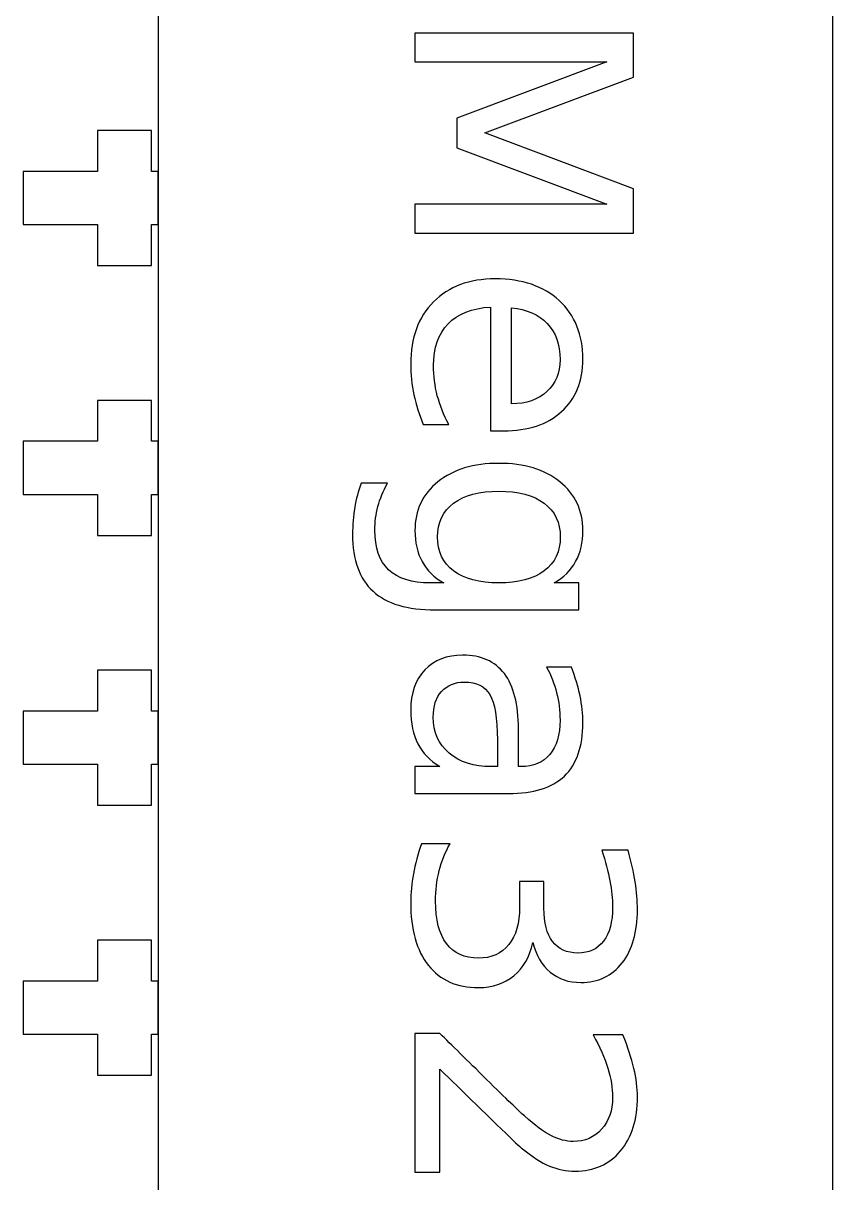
# Model space of a CAD drawing. Header units: centimetres. Extents: x -12.19 to -8.67, y -14.91 to -7.59.
# Drawn here: x -10.944 to -10.183, y -10.396 to -9.304 of the extents above; entities that cross this region are included whole.
import ezdxf

# ---------------------------------------------------------------- set-up
doc = ezdxf.new("R2010")
doc.units = ezdxf.units.CM
doc.header["$MEASUREMENT"] = 0
doc.layers.add('Layer 1', color=7, linetype='Continuous')

msp = doc.modelspace()

# ---------------------------------------------------------------- linework, layer by layer
at = {"layer": 'Layer 1', "color": 250, "lineweight": 25}
for points, knots in [([(-10.8175, -8.13542), (-10.8175, -8.13542), (-10.18251, -8.13542), (-10.18251, -8.13542), (-10.18251, -8.13542), (-10.18251, -8.13542), (-10.18251, -11.5644), (-10.18251, -11.5644), (-10.18251, -11.5644), (-10.18251, -11.5644), (-10.8175, -11.5644), (-10.8175, -11.5644), (-10.8175, -11.5644), (-10.8175, -11.5644), (-10.8175, -8.13542), (-10.8175, -8.13542)], [0, 0, 0, 0, 0.25, 0.25, 0.25, 0.25, 0.5, 0.5, 0.5, 0.5, 0.75, 0.75, 0.75, 0.75, 1, 1, 1, 1]), ([(-10.82385, -9.53242), (-10.82385, -9.53242), (-10.87465, -9.53242), (-10.87465, -9.53242), (-10.87465, -9.53242), (-10.87465, -9.53242), (-10.87465, -9.49392), (-10.87465, -9.49392), (-10.87465, -9.49392), (-10.87465, -9.49392), (-10.9445, -9.49392), (-10.9445, -9.49392), (-10.9445, -9.49392), (-10.9445, -9.49392), (-10.9445, -9.44392), (-10.9445, -9.44392), (-10.9445, -9.44392), (-10.9445, -9.44392), (-10.87465, -9.44392), (-10.87465, -9.44392), (-10.87465, -9.44392), (-10.87465, -9.44392), (-10.87465, -9.40542), (-10.87465, -9.40542), (-10.87465, -9.40542), (-10.87465, -9.40542), (-10.82385, -9.40542), (-10.82385, -9.40542), (-10.82385, -9.40542), (-10.82385, -9.40542), (-10.82385, -9.44392), (-10.82385, -9.44392), (-10.82385, -9.44392), (-10.82385, -9.44392), (-10.8175, -9.44392), (-10.8175, -9.44392), (-10.8175, -9.44392), (-10.8175, -9.44392), (-10.8175, -9.49392), (-10.8175, -9.49392), (-10.8175, -9.49392), (-10.8175, -9.49392), (-10.82385, -9.49392), (-10.82385, -9.49392), (-10.82385, -9.49392), (-10.82385, -9.49392), (-10.82385, -9.53242), (-10.82385, -9.53242)], [0, 0, 0, 0, 0.0833333, 0.0833333, 0.0833333, 0.0833333, 0.1666667, 0.1666667, 0.1666667, 0.1666667, 0.25, 0.25, 0.25, 0.25, 0.3333333, 0.3333333, 0.3333333, 0.3333333, 0.4166667, 0.4166667, 0.4166667, 0.4166667, 0.5, 0.5, 0.5, 0.5, 0.5833333, 0.5833333, 0.5833333, 0.5833333, 0.6666667, 0.6666667, 0.6666667, 0.6666667, 0.75, 0.75, 0.75, 0.75, 0.8333333, 0.8333333, 0.8333333, 0.8333333, 0.9166667, 0.9166667, 0.9166667, 0.9166667, 1, 1, 1, 1]), ([(-10.82385, -9.78642), (-10.82385, -9.78642), (-10.87465, -9.78642), (-10.87465, -9.78642), (-10.87465, -9.78642), (-10.87465, -9.78642), (-10.87465, -9.74792), (-10.87465, -9.74792), (-10.87465, -9.74792), (-10.87465, -9.74792), (-10.9445, -9.74792), (-10.9445, -9.74792), (-10.9445, -9.74792), (-10.9445, -9.74792), (-10.9445, -9.69792), (-10.9445, -9.69792), (-10.9445, -9.69792), (-10.9445, -9.69792), (-10.87465, -9.69792), (-10.87465, -9.69792), (-10.87465, -9.69792), (-10.87465, -9.69792), (-10.87465, -9.65942), (-10.87465, -9.65942), (-10.87465, -9.65942), (-10.87465, -9.65942), (-10.82385, -9.65942), (-10.82385, -9.65942), (-10.82385, -9.65942), (-10.82385, -9.65942), (-10.82385, -9.69792), (-10.82385, -9.69792), (-10.82385, -9.69792), (-10.82385, -9.69792), (-10.8175, -9.69792), (-10.8175, -9.69792), (-10.8175, -9.69792), (-10.8175, -9.69792), (-10.8175, -9.74792), (-10.8175, -9.74792), (-10.8175, -9.74792), (-10.8175, -9.74792), (-10.82385, -9.74792), (-10.82385, -9.74792), (-10.82385, -9.74792), (-10.82385, -9.74792), (-10.82385, -9.78642), (-10.82385, -9.78642)], [0, 0, 0, 0, 0.0833333, 0.0833333, 0.0833333, 0.0833333, 0.1666667, 0.1666667, 0.1666667, 0.1666667, 0.25, 0.25, 0.25, 0.25, 0.3333333, 0.3333333, 0.3333333, 0.3333333, 0.4166667, 0.4166667, 0.4166667, 0.4166667, 0.5, 0.5, 0.5, 0.5, 0.5833333, 0.5833333, 0.5833333, 0.5833333, 0.6666667, 0.6666667, 0.6666667, 0.6666667, 0.75, 0.75, 0.75, 0.75, 0.8333333, 0.8333333, 0.8333333, 0.8333333, 0.9166667, 0.9166667, 0.9166667, 0.9166667, 1, 1, 1, 1]), ([(-10.82385, -10.04042), (-10.82385, -10.04042), (-10.87465, -10.04042), (-10.87465, -10.04042), (-10.87465, -10.04042), (-10.87465, -10.04042), (-10.87465, -10.00192), (-10.87465, -10.00192), (-10.87465, -10.00192), (-10.87465, -10.00192), (-10.9445, -10.00192), (-10.9445, -10.00192), (-10.9445, -10.00192), (-10.9445, -10.00192), (-10.9445, -9.95192), (-10.9445, -9.95192), (-10.9445, -9.95192), (-10.9445, -9.95192), (-10.87465, -9.95192), (-10.87465, -9.95192), (-10.87465, -9.95192), (-10.87465, -9.95192), (-10.87465, -9.91342), (-10.87465, -9.91342), (-10.87465, -9.91342), (-10.87465, -9.91342), (-10.82385, -9.91342), (-10.82385, -9.91342), (-10.82385, -9.91342), (-10.82385, -9.91342), (-10.82385, -9.95192), (-10.82385, -9.95192), (-10.82385, -9.95192), (-10.82385, -9.95192), (-10.8175, -9.95192), (-10.8175, -9.95192), (-10.8175, -9.95192), (-10.8175, -9.95192), (-10.8175, -10.00192), (-10.8175, -10.00192), (-10.8175, -10.00192), (-10.8175, -10.00192), (-10.82385, -10.00192), (-10.82385, -10.00192), (-10.82385, -10.00192), (-10.82385, -10.00192), (-10.82385, -10.04042), (-10.82385, -10.04042)], [0, 0, 0, 0, 0.0833333, 0.0833333, 0.0833333, 0.0833333, 0.1666667, 0.1666667, 0.1666667, 0.1666667, 0.25, 0.25, 0.25, 0.25, 0.3333333, 0.3333333, 0.3333333, 0.3333333, 0.4166667, 0.4166667, 0.4166667, 0.4166667, 0.5, 0.5, 0.5, 0.5, 0.5833333, 0.5833333, 0.5833333, 0.5833333, 0.6666667, 0.6666667, 0.6666667, 0.6666667, 0.75, 0.75, 0.75, 0.75, 0.8333333, 0.8333333, 0.8333333, 0.8333333, 0.9166667, 0.9166667, 0.9166667, 0.9166667, 1, 1, 1, 1]), ([(-10.82385, -10.29442), (-10.82385, -10.29442), (-10.87465, -10.29442), (-10.87465, -10.29442), (-10.87465, -10.29442), (-10.87465, -10.29442), (-10.87465, -10.25592), (-10.87465, -10.25592), (-10.87465, -10.25592), (-10.87465, -10.25592), (-10.9445, -10.25592), (-10.9445, -10.25592), (-10.9445, -10.25592), (-10.9445, -10.25592), (-10.9445, -10.20592), (-10.9445, -10.20592), (-10.9445, -10.20592), (-10.9445, -10.20592), (-10.87465, -10.20592), (-10.87465, -10.20592), (-10.87465, -10.20592), (-10.87465, -10.20592), (-10.87465, -10.16742), (-10.87465, -10.16742), (-10.87465, -10.16742), (-10.87465, -10.16742), (-10.82385, -10.16742), (-10.82385, -10.16742), (-10.82385, -10.16742), (-10.82385, -10.16742), (-10.82385, -10.20592), (-10.82385, -10.20592), (-10.82385, -10.20592), (-10.82385, -10.20592), (-10.8175, -10.20592), (-10.8175, -10.20592), (-10.8175, -10.20592), (-10.8175, -10.20592), (-10.8175, -10.25592), (-10.8175, -10.25592), (-10.8175, -10.25592), (-10.8175, -10.25592), (-10.82385, -10.25592), (-10.82385, -10.25592), (-10.82385, -10.25592), (-10.82385, -10.25592), (-10.82385, -10.29442), (-10.82385, -10.29442)], [0, 0, 0, 0, 0.0833333, 0.0833333, 0.0833333, 0.0833333, 0.1666667, 0.1666667, 0.1666667, 0.1666667, 0.25, 0.25, 0.25, 0.25, 0.3333333, 0.3333333, 0.3333333, 0.3333333, 0.4166667, 0.4166667, 0.4166667, 0.4166667, 0.5, 0.5, 0.5, 0.5, 0.5833333, 0.5833333, 0.5833333, 0.5833333, 0.6666667, 0.6666667, 0.6666667, 0.6666667, 0.75, 0.75, 0.75, 0.75, 0.8333333, 0.8333333, 0.8333333, 0.8333333, 0.9166667, 0.9166667, 0.9166667, 0.9166667, 1, 1, 1, 1])]:
    msp.add_open_spline(points, degree=3, knots=knots, dxfattribs=at)
at = {"layer": 'Layer 1', "color": 250}
for points, knots in [([(-10.37007, -9.31367), (-10.37007, -9.31367), (-10.37007, -9.35516), (-10.37007, -9.35516), (-10.37007, -9.35516), (-10.37007, -9.35516), (-10.51005, -9.40765), (-10.51005, -9.40765), (-10.51005, -9.40765), (-10.51005, -9.40765), (-10.37007, -9.46042), (-10.37007, -9.46042), (-10.37007, -9.46042), (-10.37007, -9.46042), (-10.37007, -9.50191), (-10.37007, -9.50191), (-10.37007, -9.50191), (-10.37007, -9.50191), (-10.5758, -9.50191), (-10.5758, -9.50191), (-10.5758, -9.50191), (-10.5758, -9.50191), (-10.5758, -9.47477), (-10.5758, -9.47477), (-10.5758, -9.47477), (-10.5758, -9.47477), (-10.39514, -9.47477), (-10.39514, -9.47477), (-10.39514, -9.47477), (-10.39514, -9.47477), (-10.53624, -9.42171), (-10.53624, -9.42171), (-10.53624, -9.42171), (-10.53624, -9.42171), (-10.53624, -9.39373), (-10.53624, -9.39373), (-10.53624, -9.39373), (-10.53624, -9.39373), (-10.39514, -9.34067), (-10.39514, -9.34067), (-10.39514, -9.34067), (-10.39514, -9.34067), (-10.5758, -9.34067), (-10.5758, -9.34067), (-10.5758, -9.34067), (-10.5758, -9.34067), (-10.5758, -9.31367), (-10.5758, -9.31367), (-10.5758, -9.31367), (-10.5758, -9.31367), (-10.37007, -9.31367), (-10.37007, -9.31367)], [0, 0, 0, 0, 0.0769231, 0.0769231, 0.0769231, 0.0769231, 0.1538462, 0.1538462, 0.1538462, 0.1538462, 0.2307692, 0.2307692, 0.2307692, 0.2307692, 0.3076923, 0.3076923, 0.3076923, 0.3076923, 0.3846154, 0.3846154, 0.3846154, 0.3846154, 0.4615385, 0.4615385, 0.4615385, 0.4615385, 0.5384615, 0.5384615, 0.5384615, 0.5384615, 0.6153846, 0.6153846, 0.6153846, 0.6153846, 0.6923077, 0.6923077, 0.6923077, 0.6923077, 0.7692308, 0.7692308, 0.7692308, 0.7692308, 0.8461538, 0.8461538, 0.8461538, 0.8461538, 0.9230769, 0.9230769, 0.9230769, 0.9230769, 1, 1, 1, 1]), ([(-10.49231, -9.68807), (-10.49231, -9.68807), (-10.50473, -9.68807), (-10.50473, -9.68807), (-10.50473, -9.68807), (-10.50473, -9.68807), (-10.50473, -9.57152), (-10.50473, -9.57152), (-10.50473, -9.57152), (-10.52218, -9.5726), (-10.53544, -9.57787), (-10.54462, -9.58728), (-10.54462, -9.58728), (-10.55374, -9.59673), (-10.5583, -9.60981), (-10.5583, -9.62664), (-10.5583, -9.62664), (-10.5583, -9.63638), (-10.55713, -9.64579), (-10.55473, -9.65496), (-10.55473, -9.65496), (-10.55233, -9.66408), (-10.54875, -9.67316), (-10.54396, -9.68215), (-10.54396, -9.68215), (-10.54396, -9.68215), (-10.56795, -9.68215), (-10.56795, -9.68215), (-10.56795, -9.68215), (-10.5718, -9.67307), (-10.57477, -9.66371), (-10.57679, -9.65416), (-10.57679, -9.65416), (-10.57881, -9.64461), (-10.5798, -9.63492), (-10.5798, -9.62509), (-10.5798, -9.62509), (-10.5798, -9.60049), (-10.57265, -9.58097), (-10.5583, -9.56658), (-10.5583, -9.56658), (-10.54396, -9.55223), (-10.52458, -9.54504), (-10.50017, -9.54504), (-10.50017, -9.54504), (-10.47491, -9.54504), (-10.45487, -9.55186), (-10.44001, -9.5655), (-10.44001, -9.5655), (-10.42519, -9.57914), (-10.41776, -9.59753), (-10.41776, -9.62067), (-10.41776, -9.62067), (-10.41776, -9.64146), (-10.42444, -9.65788), (-10.4378, -9.66996), (-10.4378, -9.66996), (-10.4512, -9.68205), (-10.46936, -9.68807), (-10.49231, -9.68807)], [0, 0, 0, 0, 0.0666667, 0.0666667, 0.0666667, 0.0666667, 0.1333333, 0.1333333, 0.1333333, 0.1333333, 0.2, 0.2, 0.2, 0.2, 0.2666667, 0.2666667, 0.2666667, 0.2666667, 0.3333333, 0.3333333, 0.3333333, 0.3333333, 0.4, 0.4, 0.4, 0.4, 0.4666667, 0.4666667, 0.4666667, 0.4666667, 0.5333333, 0.5333333, 0.5333333, 0.5333333, 0.6, 0.6, 0.6, 0.6, 0.6666667, 0.6666667, 0.6666667, 0.6666667, 0.7333333, 0.7333333, 0.7333333, 0.7333333, 0.8, 0.8, 0.8, 0.8, 0.8666667, 0.8666667, 0.8666667, 0.8666667, 0.9333333, 0.9333333, 0.9333333, 0.9333333, 1, 1, 1, 1]), ([(-10.48488, -9.66272), (-10.47101, -9.66253), (-10.45995, -9.65868), (-10.45167, -9.6511), (-10.45167, -9.6511), (-10.4434, -9.64348), (-10.43926, -9.63346), (-10.43926, -9.621), (-10.43926, -9.621), (-10.43926, -9.60684), (-10.44326, -9.59551), (-10.45125, -9.58704), (-10.45125, -9.58704), (-10.45925, -9.57853), (-10.47049, -9.57364), (-10.48502, -9.57237), (-10.48502, -9.57237), (-10.48502, -9.57237), (-10.48488, -9.66272), (-10.48488, -9.66272)], [0, 0, 0, 0, 0.2, 0.2, 0.2, 0.2, 0.4, 0.4, 0.4, 0.4, 0.6, 0.6, 0.6, 0.6, 0.8, 0.8, 0.8, 0.8, 1, 1, 1, 1]), ([(-10.55666, -9.8566), (-10.5829, -9.8566), (-10.60247, -9.85077), (-10.61526, -9.83911), (-10.61526, -9.83911), (-10.6281, -9.82744), (-10.6345, -9.80957), (-10.6345, -9.78549), (-10.6345, -9.78549), (-10.6345, -9.7766), (-10.63384, -9.76818), (-10.63248, -9.76027), (-10.63248, -9.76027), (-10.63116, -9.75237), (-10.62914, -9.74471), (-10.62636, -9.73727), (-10.62636, -9.73727), (-10.62636, -9.73727), (-10.60172, -9.73727), (-10.60172, -9.73727), (-10.60172, -9.73727), (-10.60576, -9.74471), (-10.60872, -9.75204), (-10.61065, -9.75933), (-10.61065, -9.75933), (-10.61258, -9.76658), (-10.61357, -9.77396), (-10.61357, -9.78149), (-10.61357, -9.78149), (-10.61357, -9.79814), (-10.60924, -9.8106), (-10.60054, -9.81883), (-10.60054, -9.81883), (-10.59189, -9.82711), (-10.57876, -9.83125), (-10.56122, -9.83125), (-10.56122, -9.83125), (-10.56122, -9.83125), (-10.54866, -9.83125), (-10.54866, -9.83125), (-10.54866, -9.83125), (-10.55774, -9.82603), (-10.56456, -9.8193), (-10.56903, -9.81112), (-10.56903, -9.81112), (-10.57354, -9.80294), (-10.5758, -9.79315), (-10.5758, -9.78177), (-10.5758, -9.78177), (-10.5758, -9.76286), (-10.5686, -9.74758), (-10.55416, -9.736), (-10.55416, -9.736), (-10.53972, -9.72443), (-10.52063, -9.71865), (-10.49683, -9.71865), (-10.49683, -9.71865), (-10.47298, -9.71865), (-10.45384, -9.72443), (-10.4394, -9.736), (-10.4394, -9.736), (-10.42496, -9.74758), (-10.41776, -9.76286), (-10.41776, -9.78177), (-10.41776, -9.78177), (-10.41776, -9.79315), (-10.42002, -9.80294), (-10.42454, -9.81112), (-10.42454, -9.81112), (-10.429, -9.8193), (-10.43582, -9.82603), (-10.4449, -9.83125), (-10.4449, -9.83125), (-10.4449, -9.83125), (-10.42148, -9.83125), (-10.42148, -9.83125), (-10.42148, -9.83125), (-10.42148, -9.83125), (-10.42148, -9.8566), (-10.42148, -9.8566), (-10.42148, -9.8566), (-10.42148, -9.8566), (-10.55666, -9.8566), (-10.55666, -9.8566)], [0, 0, 0, 0, 0.047619, 0.047619, 0.047619, 0.047619, 0.0952381, 0.0952381, 0.0952381, 0.0952381, 0.1428571, 0.1428571, 0.1428571, 0.1428571, 0.1904762, 0.1904762, 0.1904762, 0.1904762, 0.2380952, 0.2380952, 0.2380952, 0.2380952, 0.2857143, 0.2857143, 0.2857143, 0.2857143, 0.3333333, 0.3333333, 0.3333333, 0.3333333, 0.3809524, 0.3809524, 0.3809524, 0.3809524, 0.4285714, 0.4285714, 0.4285714, 0.4285714, 0.4761905, 0.4761905, 0.4761905, 0.4761905, 0.5238095, 0.5238095, 0.5238095, 0.5238095, 0.5714286, 0.5714286, 0.5714286, 0.5714286, 0.6190476, 0.6190476, 0.6190476, 0.6190476, 0.6666667, 0.6666667, 0.6666667, 0.6666667, 0.7142857, 0.7142857, 0.7142857, 0.7142857, 0.7619048, 0.7619048, 0.7619048, 0.7619048, 0.8095238, 0.8095238, 0.8095238, 0.8095238, 0.8571429, 0.8571429, 0.8571429, 0.8571429, 0.9047619, 0.9047619, 0.9047619, 0.9047619, 0.952381, 0.952381, 0.952381, 0.952381, 1, 1, 1, 1]), ([(-10.49683, -9.83125), (-10.47848, -9.83125), (-10.46423, -9.82744), (-10.45412, -9.81987), (-10.45412, -9.81987), (-10.44401, -9.8123), (-10.43898, -9.80167), (-10.43898, -9.78798), (-10.43898, -9.78798), (-10.43898, -9.77439), (-10.44401, -9.7638), (-10.45412, -9.75623), (-10.45412, -9.75623), (-10.46423, -9.74866), (-10.47848, -9.74485), (-10.49683, -9.74485), (-10.49683, -9.74485), (-10.51512, -9.74485), (-10.52933, -9.74866), (-10.53944, -9.75623), (-10.53944, -9.75623), (-10.54955, -9.7638), (-10.55459, -9.77439), (-10.55459, -9.78798), (-10.55459, -9.78798), (-10.55459, -9.80167), (-10.54955, -9.8123), (-10.53944, -9.81987), (-10.53944, -9.81987), (-10.52933, -9.82744), (-10.51512, -9.83125), (-10.49683, -9.83125)], [0, 0, 0, 0, 0.125, 0.125, 0.125, 0.125, 0.25, 0.25, 0.25, 0.25, 0.375, 0.375, 0.375, 0.375, 0.5, 0.5, 0.5, 0.5, 0.625, 0.625, 0.625, 0.625, 0.75, 0.75, 0.75, 0.75, 0.875, 0.875, 0.875, 0.875, 1, 1, 1, 1]), ([(-10.48775, -10.02951), (-10.48775, -10.02951), (-10.5758, -10.02951), (-10.5758, -10.02951), (-10.5758, -10.02951), (-10.5758, -10.02951), (-10.5758, -10.00415), (-10.5758, -10.00415), (-10.5758, -10.00415), (-10.5758, -10.00415), (-10.55238, -10.00415), (-10.55238, -10.00415), (-10.55238, -10.00415), (-10.56174, -9.99837), (-10.56865, -9.99117), (-10.57312, -9.98252), (-10.57312, -9.98252), (-10.57759, -9.97391), (-10.5798, -9.96333), (-10.5798, -9.95082), (-10.5798, -9.95082), (-10.5798, -9.93506), (-10.57538, -9.9225), (-10.56649, -9.91314), (-10.56649, -9.91314), (-10.55764, -9.90383), (-10.54574, -9.89917), (-10.53088, -9.89917), (-10.53088, -9.89917), (-10.51353, -9.89917), (-10.50045, -9.905), (-10.49161, -9.91662), (-10.49161, -9.91662), (-10.48281, -9.92824), (-10.47839, -9.94555), (-10.47839, -9.9686), (-10.47839, -9.9686), (-10.47839, -9.9686), (-10.47839, -10.00415), (-10.47839, -10.00415), (-10.47839, -10.00415), (-10.47839, -10.00415), (-10.4759, -10.00415), (-10.4759, -10.00415), (-10.4759, -10.00415), (-10.46423, -10.00415), (-10.4552, -10.0003), (-10.44885, -9.99263), (-10.44885, -9.99263), (-10.44246, -9.98496), (-10.43926, -9.97419), (-10.43926, -9.96032), (-10.43926, -9.96032), (-10.43926, -9.95152), (-10.44029, -9.94292), (-10.44241, -9.93459), (-10.44241, -9.93459), (-10.44453, -9.92622), (-10.44772, -9.91817), (-10.45196, -9.91046), (-10.45196, -9.91046), (-10.45196, -9.91046), (-10.42853, -9.91046), (-10.42853, -9.91046), (-10.42853, -9.91046), (-10.42496, -9.91973), (-10.42223, -9.92876), (-10.42044, -9.93746), (-10.42044, -9.93746), (-10.41866, -9.94621), (-10.41776, -9.95467), (-10.41776, -9.96295), (-10.41776, -9.96295), (-10.41776, -9.98529), (-10.42355, -10.00194), (-10.43512, -10.01295), (-10.43512, -10.01295), (-10.44669, -10.024), (-10.46423, -10.02951), (-10.48775, -10.02951)], [0, 0, 0, 0, 0.05, 0.05, 0.05, 0.05, 0.1, 0.1, 0.1, 0.1, 0.15, 0.15, 0.15, 0.15, 0.2, 0.2, 0.2, 0.2, 0.25, 0.25, 0.25, 0.25, 0.3, 0.3, 0.3, 0.3, 0.35, 0.35, 0.35, 0.35, 0.4, 0.4, 0.4, 0.4, 0.45, 0.45, 0.45, 0.45, 0.5, 0.5, 0.5, 0.5, 0.55, 0.55, 0.55, 0.55, 0.6, 0.6, 0.6, 0.6, 0.65, 0.65, 0.65, 0.65, 0.7, 0.7, 0.7, 0.7, 0.75, 0.75, 0.75, 0.75, 0.8, 0.8, 0.8, 0.8, 0.85, 0.85, 0.85, 0.85, 0.9, 0.9, 0.9, 0.9, 0.95, 0.95, 0.95, 0.95, 1, 1, 1, 1]), ([(-10.49824, -9.97894), (-10.49824, -9.95848), (-10.50059, -9.94428), (-10.50525, -9.93638), (-10.50525, -9.93638), (-10.50995, -9.92848), (-10.51795, -9.92452), (-10.52924, -9.92452), (-10.52924, -9.92452), (-10.53822, -9.92452), (-10.54537, -9.92749), (-10.55068, -9.93341), (-10.55068, -9.93341), (-10.55595, -9.93934), (-10.55859, -9.94738), (-10.55859, -9.95759), (-10.55859, -9.95759), (-10.55859, -9.97165), (-10.5536, -9.98289), (-10.54363, -9.99141), (-10.54363, -9.99141), (-10.53366, -9.99992), (-10.52044, -10.00415), (-10.50388, -10.00415), (-10.50388, -10.00415), (-10.50388, -10.00415), (-10.49824, -10.00415), (-10.49824, -10.00415), (-10.49824, -10.00415), (-10.49824, -10.00415), (-10.49824, -9.97894), (-10.49824, -9.97894)], [0, 0, 0, 0, 0.125, 0.125, 0.125, 0.125, 0.25, 0.25, 0.25, 0.25, 0.375, 0.375, 0.375, 0.375, 0.5, 0.5, 0.5, 0.5, 0.625, 0.625, 0.625, 0.625, 0.75, 0.75, 0.75, 0.75, 0.875, 0.875, 0.875, 0.875, 1, 1, 1, 1]), ([(-10.46484, -10.16967), (-10.46771, -10.18303), (-10.47364, -10.19343), (-10.48262, -10.2009), (-10.48262, -10.2009), (-10.49165, -10.20838), (-10.50275, -10.21215), (-10.51597, -10.21215), (-10.51597, -10.21215), (-10.53629, -10.21215), (-10.552, -10.20518), (-10.5631, -10.19122), (-10.5631, -10.19122), (-10.57425, -10.17725), (-10.5798, -10.1574), (-10.5798, -10.13167), (-10.5798, -10.13167), (-10.5798, -10.12301), (-10.57895, -10.11412), (-10.57726, -10.105), (-10.57726, -10.105), (-10.57556, -10.09588), (-10.57298, -10.08642), (-10.56959, -10.07668), (-10.56959, -10.07668), (-10.56959, -10.07668), (-10.54273, -10.07668), (-10.54273, -10.07668), (-10.54273, -10.07668), (-10.54725, -10.0844), (-10.55064, -10.09287), (-10.55294, -10.10204), (-10.55294, -10.10204), (-10.55525, -10.11121), (-10.55637, -10.1208), (-10.55637, -10.13082), (-10.55637, -10.13082), (-10.55637, -10.14827), (-10.55294, -10.16158), (-10.54603, -10.17075), (-10.54603, -10.17075), (-10.53916, -10.17988), (-10.52914, -10.18444), (-10.51597, -10.18444), (-10.51597, -10.18444), (-10.50388, -10.18444), (-10.49438, -10.18021), (-10.48752, -10.1717), (-10.48752, -10.1717), (-10.4807, -10.16318), (-10.47726, -10.15138), (-10.47726, -10.13623), (-10.47726, -10.13623), (-10.47726, -10.13623), (-10.47726, -10.11224), (-10.47726, -10.11224), (-10.47726, -10.11224), (-10.47726, -10.11224), (-10.4544, -10.11224), (-10.4544, -10.11224), (-10.4544, -10.11224), (-10.4544, -10.11224), (-10.4544, -10.13731), (-10.4544, -10.13731), (-10.4544, -10.13731), (-10.4544, -10.151), (-10.45167, -10.16144), (-10.44622, -10.16873), (-10.44622, -10.16873), (-10.44072, -10.17598), (-10.43286, -10.1796), (-10.42256, -10.1796), (-10.42256, -10.1796), (-10.41202, -10.1796), (-10.40389, -10.17583), (-10.39824, -10.16836), (-10.39824, -10.16836), (-10.3926, -10.16088), (-10.38978, -10.15015), (-10.38978, -10.13623), (-10.38978, -10.13623), (-10.38978, -10.12856), (-10.39062, -10.12043), (-10.39227, -10.11168), (-10.39227, -10.11168), (-10.39392, -10.10298), (-10.3965, -10.09338), (-10.39998, -10.08289), (-10.39998, -10.08289), (-10.39998, -10.08289), (-10.3752, -10.08289), (-10.3752, -10.08289), (-10.3752, -10.08289), (-10.37223, -10.09348), (-10.37002, -10.10335), (-10.36856, -10.11257), (-10.36856, -10.11257), (-10.36711, -10.12179), (-10.36635, -10.13054), (-10.36635, -10.13868), (-10.36635, -10.13868), (-10.36635, -10.1598), (-10.37115, -10.17654), (-10.38075, -10.18886), (-10.38075, -10.18886), (-10.39034, -10.20114), (-10.40332, -10.2073), (-10.41969, -10.2073), (-10.41969, -10.2073), (-10.43107, -10.2073), (-10.44067, -10.20406), (-10.44852, -10.19752), (-10.44852, -10.19752), (-10.45638, -10.19098), (-10.46183, -10.18171), (-10.46484, -10.16967)], [0, 0, 0, 0, 0.0344828, 0.0344828, 0.0344828, 0.0344828, 0.0689655, 0.0689655, 0.0689655, 0.0689655, 0.1034483, 0.1034483, 0.1034483, 0.1034483, 0.137931, 0.137931, 0.137931, 0.137931, 0.1724138, 0.1724138, 0.1724138, 0.1724138, 0.2068966, 0.2068966, 0.2068966, 0.2068966, 0.2413793, 0.2413793, 0.2413793, 0.2413793, 0.2758621, 0.2758621, 0.2758621, 0.2758621, 0.3103448, 0.3103448, 0.3103448, 0.3103448, 0.3448276, 0.3448276, 0.3448276, 0.3448276, 0.3793103, 0.3793103, 0.3793103, 0.3793103, 0.4137931, 0.4137931, 0.4137931, 0.4137931, 0.4482759, 0.4482759, 0.4482759, 0.4482759, 0.4827586, 0.4827586, 0.4827586, 0.4827586, 0.5172414, 0.5172414, 0.5172414, 0.5172414, 0.5517241, 0.5517241, 0.5517241, 0.5517241, 0.5862069, 0.5862069, 0.5862069, 0.5862069, 0.6206897, 0.6206897, 0.6206897, 0.6206897, 0.6551724, 0.6551724, 0.6551724, 0.6551724, 0.6896552, 0.6896552, 0.6896552, 0.6896552, 0.7241379, 0.7241379, 0.7241379, 0.7241379, 0.7586207, 0.7586207, 0.7586207, 0.7586207, 0.7931034, 0.7931034, 0.7931034, 0.7931034, 0.8275862, 0.8275862, 0.8275862, 0.8275862, 0.862069, 0.862069, 0.862069, 0.862069, 0.8965517, 0.8965517, 0.8965517, 0.8965517, 0.9310345, 0.9310345, 0.9310345, 0.9310345, 0.9655172, 0.9655172, 0.9655172, 0.9655172, 1, 1, 1, 1]), ([(-10.55238, -10.28886), (-10.55238, -10.28886), (-10.55238, -10.38598), (-10.55238, -10.38598), (-10.55238, -10.38598), (-10.55238, -10.38598), (-10.5758, -10.38598), (-10.5758, -10.38598), (-10.5758, -10.38598), (-10.5758, -10.38598), (-10.5758, -10.25537), (-10.5758, -10.25537), (-10.5758, -10.25537), (-10.5758, -10.25537), (-10.55238, -10.25537), (-10.55238, -10.25537), (-10.55238, -10.25537), (-10.54146, -10.26595), (-10.52679, -10.28034), (-10.50835, -10.29855), (-10.50835, -10.29855), (-10.48991, -10.3168), (-10.47806, -10.32827), (-10.47275, -10.33293), (-10.47275, -10.33293), (-10.46273, -10.34187), (-10.45426, -10.34807), (-10.4473, -10.3516), (-10.4473, -10.3516), (-10.44039, -10.35513), (-10.43357, -10.35692), (-10.42684, -10.35692), (-10.42684, -10.35692), (-10.41593, -10.35692), (-10.40699, -10.35306), (-10.40012, -10.34539), (-10.40012, -10.34539), (-10.39321, -10.33773), (-10.38978, -10.32776), (-10.38978, -10.31543), (-10.38978, -10.31543), (-10.38978, -10.30673), (-10.39128, -10.29751), (-10.39434, -10.28782), (-10.39434, -10.28782), (-10.39735, -10.27813), (-10.40196, -10.26774), (-10.40812, -10.25673), (-10.40812, -10.25673), (-10.40812, -10.25673), (-10.37999, -10.25673), (-10.37999, -10.25673), (-10.37999, -10.25673), (-10.37548, -10.26793), (-10.37209, -10.27842), (-10.36979, -10.28815), (-10.36979, -10.28815), (-10.36748, -10.29789), (-10.36635, -10.30682), (-10.36635, -10.31491), (-10.36635, -10.31491), (-10.36635, -10.33622), (-10.37167, -10.3532), (-10.38235, -10.3659), (-10.38235, -10.3659), (-10.39297, -10.37855), (-10.40723, -10.3849), (-10.42505, -10.3849), (-10.42505, -10.3849), (-10.43352, -10.3849), (-10.44152, -10.3833), (-10.44909, -10.38015), (-10.44909, -10.38015), (-10.45666, -10.377), (-10.4656, -10.37122), (-10.4759, -10.36284), (-10.4759, -10.36284), (-10.47858, -10.36054), (-10.48625, -10.35325), (-10.49899, -10.34093), (-10.49899, -10.34093), (-10.51169, -10.32865), (-10.52952, -10.31125), (-10.55238, -10.28886)], [0, 0, 0, 0, 0.047619, 0.047619, 0.047619, 0.047619, 0.0952381, 0.0952381, 0.0952381, 0.0952381, 0.1428571, 0.1428571, 0.1428571, 0.1428571, 0.1904762, 0.1904762, 0.1904762, 0.1904762, 0.2380952, 0.2380952, 0.2380952, 0.2380952, 0.2857143, 0.2857143, 0.2857143, 0.2857143, 0.3333333, 0.3333333, 0.3333333, 0.3333333, 0.3809524, 0.3809524, 0.3809524, 0.3809524, 0.4285714, 0.4285714, 0.4285714, 0.4285714, 0.4761905, 0.4761905, 0.4761905, 0.4761905, 0.5238095, 0.5238095, 0.5238095, 0.5238095, 0.5714286, 0.5714286, 0.5714286, 0.5714286, 0.6190476, 0.6190476, 0.6190476, 0.6190476, 0.6666667, 0.6666667, 0.6666667, 0.6666667, 0.7142857, 0.7142857, 0.7142857, 0.7142857, 0.7619048, 0.7619048, 0.7619048, 0.7619048, 0.8095238, 0.8095238, 0.8095238, 0.8095238, 0.8571429, 0.8571429, 0.8571429, 0.8571429, 0.9047619, 0.9047619, 0.9047619, 0.9047619, 0.952381, 0.952381, 0.952381, 0.952381, 1, 1, 1, 1])]:
    msp.add_open_spline(points, degree=3, knots=knots, dxfattribs=at)

doc.saveas('drawing.dxf')
